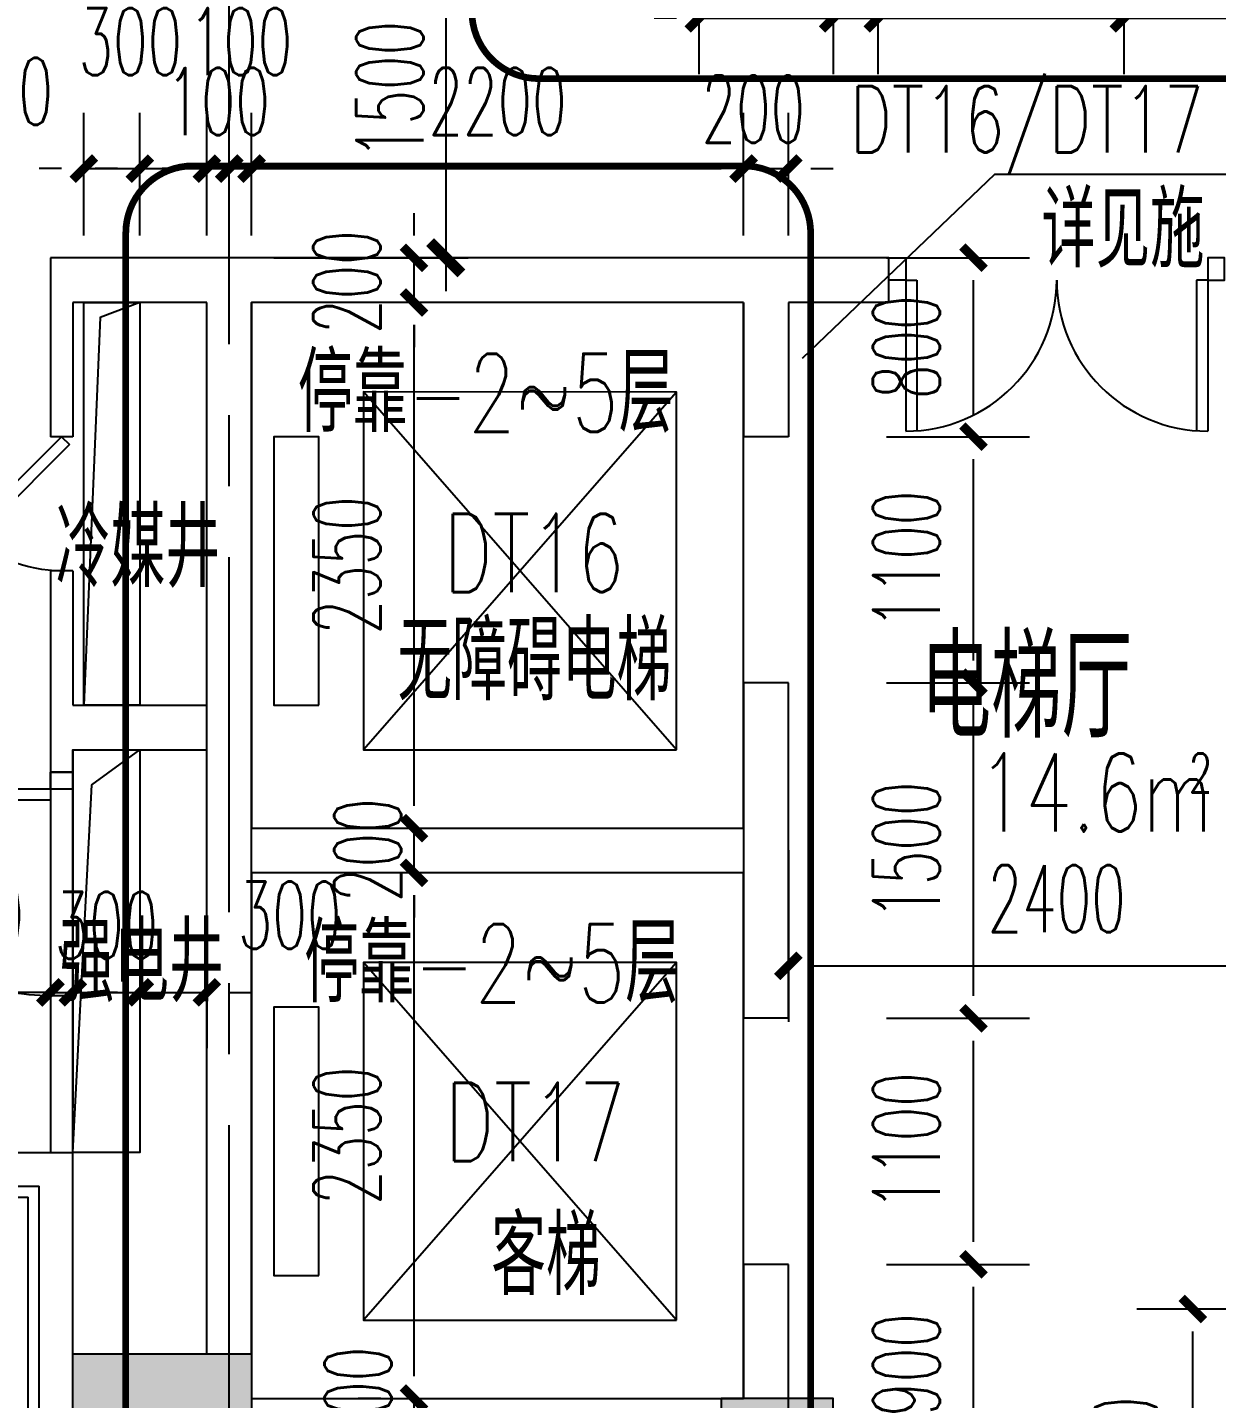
# Model space of a CAD drawing. Extents: x 824790 to 973415, y 4290613 to 4374713.
# Drawn here: x 884607 to 889925, y 4322195 to 4328325 of the extents above; entities that cross this region are included whole.
import ezdxf

# ---------------------------------------------------------------- set-up
doc = ezdxf.new("R2010")
doc.units = 0
doc.header["$LTSCALE"] = 1000
doc.header["$MEASUREMENT"] = 0
for name, pattern in [('ACAD_ISO08W100', [36, 24, -3, 6, -3]), ('CENTER', [50.8, 31.75, -6.35, 6.35, -6.35]), ('DOTE', [2.42, 2, -0.2, 0.02, -0.2]), ('HIDDEN', [0.375, 0.25, -0.125])]:
    doc.linetypes.add(name, pattern=pattern)
doc.layers.get('0').update_dxf_attribs({"color": 255, "linetype": 'CONTINUOUS'})
for name, color, linetype in [('A-AREA-TEXT', 6, 'CONTINUOUS'), ('A-COLUMN', 1, 'CONTINUOUS'), ('A-COLUMN-hatch', 252, 'CONTINUOUS'), ('A-DIM', 201, 'CONTINUOUS'), ('A-DOTE', 8, 'ACAD_ISO08W100'), ('A-LINE', 254, 'CONTINUOUS'), ('A-NOTE', 150, 'CONTINUOUS'), ('A-TEXT-CN', 31, 'CONTINUOUS'), ('A-WALL', 2, 'CONTINUOUS'), ('A-WINDOW', 4, 'CONTINUOUS'), ('A_LIFT_STAIR', 30, 'CONTINUOUS'), ('DOTE', 17, 'DOTE'), ('HATCH-F252', 252, 'CONTINUOUS'), ('S-COLUMN', 1, 'CONTINUOUS'), ('WINDOW', 4, 'CONTINUOUS'), ('柱子', 9, 'CONTINUOUS'), ('管井', 6, 'CONTINUOUS')]:
    doc.layers.add(name, color=color, linetype=linetype)
doc.styles.add('_HZTXT', font='tjromans.shx', dxfattribs={"width": 0.7, "bigfont": 'tjhztxt.shx'})
doc.styles.add('_TCH_DIM', font='SIMPLEX', dxfattribs={"bigfont": 'GBCBIG'})
doc.styles.add('DIM_FONT', font='SIMPLEX.shx', dxfattribs={"width": 0.6, "bigfont": 'GBCBIG.shx'})
doc.styles.add('PRC-S', font='TJROMANS.shx', dxfattribs={"width": 0.7, "bigfont": 'hztxt.shx'})
doc.dimstyles.new('DIM100', dxfattribs={"dimscale": 100, "dimtxt": 3, "dimasz": 0.01, "dimexe": 1, "dimexo": 1, "dimgap": 1, "dimtad": 1, "dimdec": 0, "dimzin": 0, "dimdsep": 46, "dimtxsty": 'DIM_FONT', "dimblk1": 'h-_DIMX', "dimblk2": 'h-_DIMX', "dimsah": 1, "dimcen": 0.01, "dimclrd": 256, "dimclre": 256, "dimclrt": 7, "dimadec": 3, "dimazin": 0, "dimtfac": 1, "dimtdec": 0, "dimtix": 1, "dimtmove": 2, "dimatfit": 3, "dimldrblk": 'h-_DIMX', "dimfxl": 0, "dimtolj": 1, "dimtzin": 5, "dimarcsym": 0})
doc.dimstyles.new('DIMN', dxfattribs={"dimtxt": 300, "dimasz": 100, "dimexe": 250, "dimexo": 300, "dimgap": 150, "dimtad": 1, "dimdec": 0, "dimzin": 0, "dimdsep": 46, "dimtxsty": 'DIM_FONT', "dimblk": 'h-_ArchTick', "dimcen": 0.09, "dimclrt": 7, "dimazin": 2, "dimtfac": 1, "dimtdec": 0, "dimtix": 1, "dimtmove": 2, "dimatfit": 3, "dimfxl": 0, "dimtolj": 1, "dimtzin": 0, "dimarcsym": 0})

# ---------------------------------------------------------------- blocks, each defined once
blk = doc.blocks.new('h-wrt')
at = {"layer": 'A-DOTE', "linetype": 'CENTER', "ltscale": 0.05}
blk.add_line((-2555128.9, -1784214.6), (-2555128.9, -1744636.2), dxfattribs=at)
blk = doc.blocks.new('h-2层裙房幕墙')
at = {"layer": 'WINDOW'}
for p, q in [((782135.9, 4011034.9), (783410.9, 4011034.9)), ((783410.9, 4008734.9), (783410.9, 4011034.9)), ((782135.9, 4010884.9), (783260.9, 4010884.9)), ((783260.9, 4008584.9), (783260.9, 4010884.9)), ((782135.9, 4010834.9), (783210.9, 4010834.9)), ((783210.9, 4008534.9), (783210.9, 4010834.9))]:
    blk.add_line(p, q, dxfattribs=at)
blk = doc.blocks.new('h-ELEVATOR 1')
for p, q in [((1970.2, -786.8), (569.5, 812.5)), ((1969.5, 813.2), (570.2, -787.5))]:
    blk.add_line(p, q)
for points in [[(1969.5, 813.2), (1970.2, -786.8), (570.2, -787.5), (569.5, 812.5)], [(369.6, 612.5), (370.1, -587.5), (170.1, -587.6), (169.6, 612.4)]]:
    blk.add_lwpolyline(points, close=True)
blk = doc.blocks.new('h-D06')
at = {"linetype": 'ByBlock'}
for p, q in [((0, 0), (424.3, 424.3)), ((35.4, -35.4), (458.1, 387.4)), ((0, 0), (35.4, -35.4))]:
    blk.add_line(p, q, dxfattribs=at)
blk.add_arc((0, 0), 600, 0, 45, dxfattribs=at)
blk = doc.blocks.new('h-D15')
for p, q in [((75, 0), (75, 675)), ((1425, 0), (1425, 675)), ((125, 0), (125, 673.145601)), ((1375, 0), (1375, 673.145601)), ((75, 0), (125, 0)), ((1425, 0), (1375, 0))]:
    blk.add_line(p, q)
for points in [[(75, 0), (0, 0), (0, -100), (75, -100)], [(1425, 0), (1500, 0), (1500, -100), (1425, -100)]]:
    blk.add_lwpolyline(points, close=True)
for centre, start, end in [((75, 0), 0, 90), ((1425, 0), 90, 180)]:
    blk.add_arc(centre, 675, start, end)
blk = doc.blocks.new('h-D10')
for p, q in [((75, 0), (75, 925)), ((125, 0), (125, 923.64766)), ((75, 0), (125, 0))]:
    blk.add_line(p, q)
blk.add_lwpolyline([(75, 0), (0, 0), (0, -100), (75, -100)], close=True)
blk.add_arc((75, 0), 925, 0, 90)
blk = doc.blocks.new('h-qwwe')
at = {"layer": 'HATCH-F252'}
blk.add_hatch(color=256, dxfattribs=at).paths.add_polyline_path([(-400, 400), (400, 400), (400, -400), (-400, -400)])
at = {"layer": 'S-COLUMN', "color": 1}
blk.add_lwpolyline([(-400, 400), (400, 400), (400, -400), (-400, -400)], close=True, dxfattribs=at)
blk = doc.blocks.new('h-800zhu')
at = {"layer": '柱子'}
blk.add_blockref('h-qwwe', (-2555428.9, -1412331.5), dxfattribs=at)
blk = doc.blocks.new('h-_DIMX')
blk.add_line((-150, 0), (150, 0))
at = {"const_width": 50}
blk.add_lwpolyline([(-70, -70), (70, 70)], dxfattribs=at)
blk = doc.blocks.new('*D43')
at = {"layer": 'A-DIM', "lineweight": -2, "transparency": 16777216}
for p, q in [((885709.9, 4328795.4), (886577.9, 4328795.4)), ((886477.9, 4328794.4), (886477.9, 4327296.4)), ((885709.9, 4327295.4), (886577.9, 4327295.4))]:
    blk.add_line(p, q, dxfattribs=at)
for p, rotation in [((886477.9, 4328795.4), 90), ((886477.9, 4327295.4), 270)]:
    blk.add_blockref('h-_DIMX', p, dxfattribs=dict(at, rotation=rotation))
at = {"layer": 'A-DIM', "color": 7, "transparency": 16777216, "insert": (886227.9, 4328045.4), "char_height": 300, "attachment_point": 5, "rotation": 90, "style": 'DIM_FONT'}
blk.add_mtext('\\A1;1500', dxfattribs=at)
blk = doc.blocks.new('h-_ArchTick')
at = {"color": 0, "linetype": 'ByBlock', "const_width": 0.4}
blk.add_lwpolyline([(-0.5, -0.5), (0.5, 0.5)], dxfattribs=at)
blk = doc.blocks.new('*D98')
at = {"layer": 'A-DIM', "color": 0, "lineweight": -2, "transparency": 16777216}
for p, q in [((890109.9, 4322595.4), (889568.4, 4322595.4)), ((889818.4, 4321295.4), (889818.4, 4322495.4)), ((890109.9, 4321195.4), (889568.4, 4321195.4))]:
    blk.add_line(p, q, dxfattribs=at)
at = {"layer": 'A-DIM', "color": 0, "lineweight": -2, "transparency": 16777216, "xscale": 100, "yscale": 100, "zscale": 100}
for p, rotation in [((889818.4, 4322595.4), 90), ((889818.4, 4321195.4), 270)]:
    blk.add_blockref('h-_ArchTick', p, dxfattribs=dict(at, rotation=rotation))
at = {"layer": 'A-DIM', "color": 7, "transparency": 16777216, "insert": (889518.4, 4321895.4), "char_height": 300, "attachment_point": 5, "rotation": 90, "style": 'DIM_FONT'}
blk.add_mtext('\\A1;1400', dxfattribs=at)
blk = doc.blocks.new('*D161')
at = {"layer": 'A-DIM', "color": 0, "lineweight": -2, "transparency": 16777216}
for p, q in [((888009.9, 4324646.8), (888009.9, 4323879.9)), ((890409.9, 4324646.8), (890409.9, 4323879.9)), ((888109.9, 4324129.9), (890309.9, 4324129.9))]:
    blk.add_line(p, q, dxfattribs=at)
at = {"layer": 'A-DIM', "color": 0, "lineweight": -2, "transparency": 16777216, "xscale": 100, "yscale": 100, "zscale": 100, "rotation": 180}
blk.add_blockref('h-_ArchTick', (888009.9, 4324129.9), dxfattribs=at)
at = {"layer": 'A-DIM', "color": 0, "lineweight": -2, "transparency": 16777216, "xscale": 100, "yscale": 100, "zscale": 100}
blk.add_blockref('h-_ArchTick', (890409.9, 4324129.9), dxfattribs=at)
at = {"layer": 'A-DIM', "color": 7, "transparency": 16777216, "insert": (889209.9, 4324429.9), "char_height": 300, "attachment_point": 5, "style": 'DIM_FONT'}
blk.add_mtext('\\A1;2400', dxfattribs=at)
blk = doc.blocks.new('*D671')
at = {"layer": 'A-DIM', "color": 0, "lineweight": -2, "transparency": 16777216}
for p, q in [((885109.9, 4324075.9), (885109.9, 4323761.4)), ((885409.9, 4324075.9), (885409.9, 4323761.4)), ((885009.9, 4324011.4), (884909.9, 4324011.4)), ((885109.9, 4324011.4), (885409.9, 4324011.4)), ((885509.9, 4324011.4), (885609.9, 4324011.4))]:
    blk.add_line(p, q, dxfattribs=at)
at = {"layer": 'A-DIM', "color": 0, "lineweight": -2, "transparency": 16777216, "xscale": 100, "yscale": 100, "zscale": 100}
blk.add_blockref('h-_ArchTick', (885109.9, 4324011.4), dxfattribs=at)
at = {"layer": 'A-DIM', "color": 0, "lineweight": -2, "transparency": 16777216, "xscale": 100, "yscale": 100, "zscale": 100, "rotation": 180}
blk.add_blockref('h-_ArchTick', (885409.9, 4324011.4), dxfattribs=at)
at = {"layer": 'A-DIM', "color": 7, "transparency": 16777216, "insert": (885779.9, 4324356.4), "char_height": 300, "attachment_point": 5, "style": 'DIM_FONT'}
blk.add_mtext('\\A1;300', dxfattribs=at)
blk = doc.blocks.new('*D672')
at = {"layer": 'A-DIM', "color": 0, "lineweight": -2, "transparency": 16777216}
for p, q in [((884809.9, 4324075.9), (884809.9, 4323761.4)), ((885109.9, 4324075.9), (885109.9, 4323761.4)), ((884709.9, 4324011.4), (884609.9, 4324011.4)), ((884809.9, 4324011.4), (885109.9, 4324011.4)), ((885209.9, 4324011.4), (885309.9, 4324011.4))]:
    blk.add_line(p, q, dxfattribs=at)
at = {"layer": 'A-DIM', "color": 0, "lineweight": -2, "transparency": 16777216, "xscale": 100, "yscale": 100, "zscale": 100}
blk.add_blockref('h-_ArchTick', (884809.9, 4324011.4), dxfattribs=at)
at = {"layer": 'A-DIM', "color": 0, "lineweight": -2, "transparency": 16777216, "xscale": 100, "yscale": 100, "zscale": 100, "rotation": 180}
blk.add_blockref('h-_ArchTick', (885109.9, 4324011.4), dxfattribs=at)
at = {"layer": 'A-DIM', "color": 7, "transparency": 16777216, "insert": (884959.9, 4324311.4), "char_height": 300, "attachment_point": 5, "style": 'DIM_FONT'}
blk.add_mtext('\\A1;300', dxfattribs=at)
blk = doc.blocks.new('*D673')
at = {"layer": 'A-DIM', "color": 0, "lineweight": -2, "transparency": 16777216}
for p, q in [((884709.9, 4324075.9), (884709.9, 4323761.4)), ((884809.9, 4324075.9), (884809.9, 4323761.4)), ((884609.9, 4324011.4), (884509.9, 4324011.4)), ((884709.9, 4324011.4), (884809.9, 4324011.4)), ((884909.9, 4324011.4), (885009.9, 4324011.4))]:
    blk.add_line(p, q, dxfattribs=at)
at = {"layer": 'A-DIM', "color": 0, "lineweight": -2, "transparency": 16777216, "xscale": 100, "yscale": 100, "zscale": 100}
blk.add_blockref('h-_ArchTick', (884709.9, 4324011.4), dxfattribs=at)
at = {"layer": 'A-DIM', "color": 0, "lineweight": -2, "transparency": 16777216, "xscale": 100, "yscale": 100, "zscale": 100, "rotation": 180}
blk.add_blockref('h-_ArchTick', (884809.9, 4324011.4), dxfattribs=at)
at = {"layer": 'A-DIM', "color": 7, "transparency": 16777216, "insert": (884359.9, 4324356.4), "char_height": 300, "attachment_point": 5, "style": 'DIM_FONT'}
blk.add_mtext('\\A1;100', dxfattribs=at)
blk = doc.blocks.new('*D674')
at = {"layer": 'A-DIM', "color": 0, "lineweight": -2, "transparency": 16777216}
for p, q in [((887809.9, 4327395.4), (887809.9, 4327944)), ((888009.9, 4327395.4), (888009.9, 4327944)), ((887709.9, 4327694), (887609.9, 4327694)), ((887809.9, 4327694), (888009.9, 4327694)), ((888109.9, 4327694), (888209.9, 4327694))]:
    blk.add_line(p, q, dxfattribs=at)
at = {"layer": 'A-DIM', "color": 0, "lineweight": -2, "transparency": 16777216, "xscale": 100, "yscale": 100, "zscale": 100}
blk.add_blockref('h-_ArchTick', (887809.9, 4327694), dxfattribs=at)
at = {"layer": 'A-DIM', "color": 0, "lineweight": -2, "transparency": 16777216, "xscale": 100, "yscale": 100, "zscale": 100, "rotation": 180}
blk.add_blockref('h-_ArchTick', (888009.9, 4327694), dxfattribs=at)
at = {"layer": 'A-DIM', "color": 7, "transparency": 16777216, "insert": (887853.4, 4327959.8), "char_height": 300, "attachment_point": 5, "style": 'DIM_FONT'}
blk.add_mtext('\\A1;200', dxfattribs=at)
blk = doc.blocks.new('*D675')
at = {"layer": 'A-DIM', "color": 0, "lineweight": -2, "transparency": 16777216}
for p, q in [((885609.9, 4327395.4), (885609.9, 4327944)), ((887809.9, 4327395.4), (887809.9, 4327944)), ((885709.9, 4327694), (887709.9, 4327694))]:
    blk.add_line(p, q, dxfattribs=at)
at = {"layer": 'A-DIM', "color": 0, "lineweight": -2, "transparency": 16777216, "xscale": 100, "yscale": 100, "zscale": 100, "rotation": 180}
blk.add_blockref('h-_ArchTick', (885609.9, 4327694), dxfattribs=at)
at = {"layer": 'A-DIM', "color": 0, "lineweight": -2, "transparency": 16777216, "xscale": 100, "yscale": 100, "zscale": 100}
blk.add_blockref('h-_ArchTick', (887809.9, 4327694), dxfattribs=at)
at = {"layer": 'A-DIM', "color": 7, "transparency": 16777216, "insert": (886709.9, 4327994), "char_height": 300, "attachment_point": 5, "style": 'DIM_FONT'}
blk.add_mtext('\\A1;2200', dxfattribs=at)
blk = doc.blocks.new('*D676')
at = {"layer": 'A-DIM', "color": 0, "lineweight": -2, "transparency": 16777216}
for p, q in [((885509.9, 4327395.4), (885509.9, 4327944)), ((885609.9, 4327395.4), (885609.9, 4327944)), ((885409.9, 4327694), (885309.9, 4327694)), ((885509.9, 4327694), (885609.9, 4327694)), ((885709.9, 4327694), (885809.9, 4327694))]:
    blk.add_line(p, q, dxfattribs=at)
at = {"layer": 'A-DIM', "color": 0, "lineweight": -2, "transparency": 16777216, "xscale": 100, "yscale": 100, "zscale": 100}
blk.add_blockref('h-_ArchTick', (885509.9, 4327694), dxfattribs=at)
at = {"layer": 'A-DIM', "color": 0, "lineweight": -2, "transparency": 16777216, "xscale": 100, "yscale": 100, "zscale": 100, "rotation": 180}
blk.add_blockref('h-_ArchTick', (885609.9, 4327694), dxfattribs=at)
at = {"layer": 'A-DIM', "color": 7, "transparency": 16777216, "insert": (885559.9, 4328261.5), "char_height": 300, "attachment_point": 5, "style": 'DIM_FONT'}
blk.add_mtext('\\A1;100', dxfattribs=at)
blk = doc.blocks.new('*D677')
at = {"layer": 'A-DIM', "color": 0, "lineweight": -2, "transparency": 16777216}
for p, q in [((885409.9, 4327395.4), (885409.9, 4327944)), ((885509.9, 4327395.4), (885509.9, 4327944)), ((885309.9, 4327694), (885209.9, 4327694)), ((885409.9, 4327694), (885509.9, 4327694)), ((885609.9, 4327694), (885709.9, 4327694))]:
    blk.add_line(p, q, dxfattribs=at)
at = {"layer": 'A-DIM', "color": 0, "lineweight": -2, "transparency": 16777216, "xscale": 100, "yscale": 100, "zscale": 100}
blk.add_blockref('h-_ArchTick', (885409.9, 4327694), dxfattribs=at)
at = {"layer": 'A-DIM', "color": 0, "lineweight": -2, "transparency": 16777216, "xscale": 100, "yscale": 100, "zscale": 100, "rotation": 180}
blk.add_blockref('h-_ArchTick', (885509.9, 4327694), dxfattribs=at)
at = {"layer": 'A-DIM', "color": 7, "transparency": 16777216, "insert": (885459.9, 4327994), "char_height": 300, "attachment_point": 5, "style": 'DIM_FONT'}
blk.add_mtext('\\A1;100', dxfattribs=at)
blk = doc.blocks.new('*D678')
at = {"layer": 'A-DIM', "color": 0, "lineweight": -2, "transparency": 16777216}
for p, q in [((885109.9, 4327395.4), (885109.9, 4327944)), ((885409.9, 4327395.4), (885409.9, 4327944)), ((885009.9, 4327694), (884909.9, 4327694)), ((885109.9, 4327694), (885409.9, 4327694)), ((885509.9, 4327694), (885609.9, 4327694))]:
    blk.add_line(p, q, dxfattribs=at)
at = {"layer": 'A-DIM', "color": 0, "lineweight": -2, "transparency": 16777216, "xscale": 100, "yscale": 100, "zscale": 100}
blk.add_blockref('h-_ArchTick', (885109.9, 4327694), dxfattribs=at)
at = {"layer": 'A-DIM', "color": 0, "lineweight": -2, "transparency": 16777216, "xscale": 100, "yscale": 100, "zscale": 100, "rotation": 180}
blk.add_blockref('h-_ArchTick', (885409.9, 4327694), dxfattribs=at)
at = {"layer": 'A-DIM', "color": 7, "transparency": 16777216, "insert": (885067.7, 4328261.5), "char_height": 300, "attachment_point": 5, "style": 'DIM_FONT'}
blk.add_mtext('\\A1;300', dxfattribs=at)
blk = doc.blocks.new('*D679')
at = {"layer": 'A-DIM', "color": 0, "lineweight": -2, "transparency": 16777216}
for p, q in [((884859.9, 4327395.4), (884859.9, 4327944)), ((885109.9, 4327395.4), (885109.9, 4327944)), ((884759.9, 4327694), (884659.9, 4327694)), ((884859.9, 4327694), (885109.9, 4327694)), ((885209.9, 4327694), (885309.9, 4327694))]:
    blk.add_line(p, q, dxfattribs=at)
at = {"layer": 'A-DIM', "color": 0, "lineweight": -2, "transparency": 16777216, "xscale": 100, "yscale": 100, "zscale": 100}
blk.add_blockref('h-_ArchTick', (884859.9, 4327694), dxfattribs=at)
at = {"layer": 'A-DIM', "color": 0, "lineweight": -2, "transparency": 16777216, "xscale": 100, "yscale": 100, "zscale": 100, "rotation": 180}
blk.add_blockref('h-_ArchTick', (885109.9, 4327694), dxfattribs=at)
at = {"layer": 'A-DIM', "color": 7, "transparency": 16777216, "insert": (884489.9, 4328039), "char_height": 300, "attachment_point": 5, "style": 'DIM_FONT'}
blk.add_mtext('\\A1;250', dxfattribs=at)
blk = doc.blocks.new('*D680')
at = {"layer": 'A-DIM', "color": 0, "lineweight": -2, "transparency": 16777216}
for p, q in [((886336, 4327395.4), (886336, 4327495.4)), ((886188.3, 4327295.4), (886086, 4327295.4)), ((886336, 4327095.4), (886336, 4327295.4)), ((886188.3, 4327095.4), (886086, 4327095.4)), ((886336, 4326995.4), (886336, 4326895.4))]:
    blk.add_line(p, q, dxfattribs=at)
at = {"layer": 'A-DIM', "color": 0, "lineweight": -2, "transparency": 16777216, "xscale": 100, "yscale": 100, "zscale": 100}
for p, rotation in [((886336, 4327295.4), 270), ((886336, 4327095.4), 90)]:
    blk.add_blockref('h-_ArchTick', p, dxfattribs=dict(at, rotation=rotation))
at = {"layer": 'A-DIM', "color": 7, "transparency": 16777216, "insert": (886035.7, 4327186.5), "char_height": 300, "attachment_point": 5, "rotation": 90, "style": 'DIM_FONT'}
blk.add_mtext('\\A1;200', dxfattribs=at)
blk = doc.blocks.new('*D681')
at = {"layer": 'A-DIM', "color": 0, "lineweight": -2, "transparency": 16777216}
for p, q in [((886188.3, 4327095.4), (886086, 4327095.4)), ((886336, 4324845.4), (886336, 4326995.4)), ((886188.3, 4324745.4), (886086, 4324745.4))]:
    blk.add_line(p, q, dxfattribs=at)
at = {"layer": 'A-DIM', "color": 0, "lineweight": -2, "transparency": 16777216, "xscale": 100, "yscale": 100, "zscale": 100}
for p, rotation in [((886336, 4327095.4), 90), ((886336, 4324745.4), 270)]:
    blk.add_blockref('h-_ArchTick', p, dxfattribs=dict(at, rotation=rotation))
at = {"layer": 'A-DIM', "color": 7, "transparency": 16777216, "insert": (886036, 4325920.4), "char_height": 300, "attachment_point": 5, "rotation": 90, "style": 'DIM_FONT'}
blk.add_mtext('\\A1;2350', dxfattribs=at)
blk = doc.blocks.new('*D682')
at = {"layer": 'A-DIM', "color": 0, "lineweight": -2, "transparency": 16777216}
for p, q in [((886336, 4324845.4), (886336, 4324945.4)), ((886188.3, 4324745.4), (886086, 4324745.4)), ((886336, 4324545.4), (886336, 4324745.4)), ((886188.3, 4324545.4), (886086, 4324545.4)), ((886336, 4324445.4), (886336, 4324345.4))]:
    blk.add_line(p, q, dxfattribs=at)
at = {"layer": 'A-DIM', "color": 0, "lineweight": -2, "transparency": 16777216, "xscale": 100, "yscale": 100, "zscale": 100}
for p, rotation in [((886336, 4324745.4), 270), ((886336, 4324545.4), 90)]:
    blk.add_blockref('h-_ArchTick', p, dxfattribs=dict(at, rotation=rotation))
at = {"layer": 'A-DIM', "color": 7, "transparency": 16777216, "insert": (886129.2, 4324646.7), "char_height": 300, "attachment_point": 5, "rotation": 90, "style": 'DIM_FONT'}
blk.add_mtext('\\A1;200', dxfattribs=at)
blk = doc.blocks.new('*D683')
at = {"layer": 'A-DIM', "color": 0, "lineweight": -2, "transparency": 16777216}
for p, q in [((886188.3, 4324545.4), (886086, 4324545.4)), ((886336, 4322295.4), (886336, 4324445.4)), ((886188.3, 4322195.4), (886086, 4322195.4))]:
    blk.add_line(p, q, dxfattribs=at)
at = {"layer": 'A-DIM', "color": 0, "lineweight": -2, "transparency": 16777216, "xscale": 100, "yscale": 100, "zscale": 100}
for p, rotation in [((886336, 4324545.4), 90), ((886336, 4322195.4), 270)]:
    blk.add_blockref('h-_ArchTick', p, dxfattribs=dict(at, rotation=rotation))
at = {"layer": 'A-DIM', "color": 7, "transparency": 16777216, "insert": (886036, 4323370.4), "char_height": 300, "attachment_point": 5, "rotation": 90, "style": 'DIM_FONT'}
blk.add_mtext('\\A1;2350', dxfattribs=at)
blk = doc.blocks.new('*D684')
at = {"layer": 'A-DIM', "color": 0, "lineweight": -2, "transparency": 16777216}
for p, q in [((886336, 4322295.4), (886336, 4322395.4)), ((886188.3, 4322195.4), (886086, 4322195.4)), ((886336, 4321995.4), (886336, 4322195.4)), ((886188.3, 4321995.4), (886086, 4321995.4)), ((886336, 4321895.4), (886336, 4321795.4))]:
    blk.add_line(p, q, dxfattribs=at)
at = {"layer": 'A-DIM', "color": 0, "lineweight": -2, "transparency": 16777216, "xscale": 100, "yscale": 100, "zscale": 100}
for p, rotation in [((886336, 4322195.4), 270), ((886336, 4321995.4), 90)]:
    blk.add_blockref('h-_ArchTick', p, dxfattribs=dict(at, rotation=rotation))
at = {"layer": 'A-DIM', "color": 7, "transparency": 16777216, "insert": (886086, 4322195.4), "char_height": 300, "attachment_point": 5, "rotation": 90, "style": 'DIM_FONT'}
blk.add_mtext('\\A1;200', dxfattribs=at)
blk = doc.blocks.new('*D688')
at = {"layer": 'A-DIM', "color": 0, "lineweight": -2, "transparency": 16777216}
for p, q in [((888448.2, 4327295.4), (889087.8, 4327295.4)), ((888837.8, 4326595.4), (888837.8, 4327195.4)), ((888448.2, 4326495.4), (889087.8, 4326495.4))]:
    blk.add_line(p, q, dxfattribs=at)
at = {"layer": 'A-DIM', "color": 0, "lineweight": -2, "transparency": 16777216, "xscale": 100, "yscale": 100, "zscale": 100}
for p, rotation in [((888837.8, 4327295.4), 90), ((888837.8, 4326495.4), 270)]:
    blk.add_blockref('h-_ArchTick', p, dxfattribs=dict(at, rotation=rotation))
at = {"layer": 'A-DIM', "color": 7, "transparency": 16777216, "insert": (888537.8, 4326895.4), "char_height": 300, "attachment_point": 5, "rotation": 90, "style": 'DIM_FONT'}
blk.add_mtext('\\A1;800', dxfattribs=at)
blk = doc.blocks.new('*D689')
at = {"layer": 'A-DIM', "color": 0, "lineweight": -2, "transparency": 16777216}
for p, q in [((888448.2, 4326495.4), (889087.8, 4326495.4)), ((888837.8, 4325495.4), (888837.8, 4326395.4)), ((888448.2, 4325395.4), (889087.8, 4325395.4))]:
    blk.add_line(p, q, dxfattribs=at)
at = {"layer": 'A-DIM', "color": 0, "lineweight": -2, "transparency": 16777216, "xscale": 100, "yscale": 100, "zscale": 100}
for p, rotation in [((888837.8, 4326495.4), 90), ((888837.8, 4325395.4), 270)]:
    blk.add_blockref('h-_ArchTick', p, dxfattribs=dict(at, rotation=rotation))
at = {"layer": 'A-DIM', "color": 7, "transparency": 16777216, "insert": (888537.8, 4325945.4), "char_height": 300, "attachment_point": 5, "rotation": 90, "style": 'DIM_FONT'}
blk.add_mtext('\\A1;1100', dxfattribs=at)
blk = doc.blocks.new('*D690')
at = {"layer": 'A-DIM', "color": 0, "lineweight": -2, "transparency": 16777216}
for p, q in [((888448.2, 4325395.4), (889087.8, 4325395.4)), ((888837.8, 4323995.4), (888837.8, 4325295.4)), ((888448.2, 4323895.4), (889087.8, 4323895.4))]:
    blk.add_line(p, q, dxfattribs=at)
at = {"layer": 'A-DIM', "color": 0, "lineweight": -2, "transparency": 16777216, "xscale": 100, "yscale": 100, "zscale": 100}
for p, rotation in [((888837.8, 4325395.4), 90), ((888837.8, 4323895.4), 270)]:
    blk.add_blockref('h-_ArchTick', p, dxfattribs=dict(at, rotation=rotation))
at = {"layer": 'A-DIM', "color": 7, "transparency": 16777216, "insert": (888537.8, 4324645.4), "char_height": 300, "attachment_point": 5, "rotation": 90, "style": 'DIM_FONT'}
blk.add_mtext('\\A1;1500', dxfattribs=at)
blk = doc.blocks.new('*D691')
at = {"layer": 'A-DIM', "color": 0, "lineweight": -2, "transparency": 16777216}
for p, q in [((888448.2, 4323895.4), (889087.8, 4323895.4)), ((888837.8, 4322895.4), (888837.8, 4323795.4)), ((888448.2, 4322795.4), (889087.8, 4322795.4))]:
    blk.add_line(p, q, dxfattribs=at)
at = {"layer": 'A-DIM', "color": 0, "lineweight": -2, "transparency": 16777216, "xscale": 100, "yscale": 100, "zscale": 100}
for p, rotation in [((888837.8, 4323895.4), 90), ((888837.8, 4322795.4), 270)]:
    blk.add_blockref('h-_ArchTick', p, dxfattribs=dict(at, rotation=rotation))
at = {"layer": 'A-DIM', "color": 7, "transparency": 16777216, "insert": (888537.8, 4323345.4), "char_height": 300, "attachment_point": 5, "rotation": 90, "style": 'DIM_FONT'}
blk.add_mtext('\\A1;1100', dxfattribs=at)
blk = doc.blocks.new('*D692')
at = {"layer": 'A-DIM', "color": 0, "lineweight": -2, "transparency": 16777216}
for p, q in [((888448.2, 4322795.4), (889087.8, 4322795.4)), ((888837.8, 4321995.4), (888837.8, 4322695.4)), ((888448.2, 4321895.4), (889087.8, 4321895.4))]:
    blk.add_line(p, q, dxfattribs=at)
at = {"layer": 'A-DIM', "color": 0, "lineweight": -2, "transparency": 16777216, "xscale": 100, "yscale": 100, "zscale": 100}
for p, rotation in [((888837.8, 4322795.4), 90), ((888837.8, 4321895.4), 270)]:
    blk.add_blockref('h-_ArchTick', p, dxfattribs=dict(at, rotation=rotation))
at = {"layer": 'A-DIM', "color": 7, "transparency": 16777216, "insert": (888537.8, 4322345.4), "char_height": 300, "attachment_point": 5, "rotation": 90, "style": 'DIM_FONT'}
blk.add_mtext('\\A1;900', dxfattribs=at)
blk = doc.blocks.new('*D786')
at = {"layer": 'A-DIM', "color": 0, "lineweight": -2, "transparency": 16777216}
for p, q in [((887609.9, 4328604.6), (887609.9, 4328115.9)), ((888209.9, 4328604.6), (888209.9, 4328115.9)), ((887509.9, 4328365.9), (887409.9, 4328365.9)), ((887609.9, 4328365.9), (888209.9, 4328365.9)), ((888309.9, 4328365.9), (888409.9, 4328365.9))]:
    blk.add_line(p, q, dxfattribs=at)
at = {"layer": 'A-DIM', "color": 0, "lineweight": -2, "transparency": 16777216, "xscale": 100, "yscale": 100, "zscale": 100}
blk.add_blockref('h-_ArchTick', (887609.9, 4328365.9), dxfattribs=at)
at = {"layer": 'A-DIM', "color": 0, "lineweight": -2, "transparency": 16777216, "xscale": 100, "yscale": 100, "zscale": 100, "rotation": 180}
blk.add_blockref('h-_ArchTick', (888209.9, 4328365.9), dxfattribs=at)
at = {"layer": 'A-DIM', "color": 7, "transparency": 16777216, "insert": (887909.9, 4328665.9), "char_height": 300, "attachment_point": 5, "style": 'DIM_FONT'}
blk.add_mtext('\\A1;600', dxfattribs=at)
blk = doc.blocks.new('*D787')
at = {"layer": 'A-DIM', "color": 0, "lineweight": -2, "transparency": 16777216}
for p, q in [((888209.9, 4328604.6), (888209.9, 4328115.9)), ((888409.9, 4328604.6), (888409.9, 4328115.9)), ((888109.9, 4328365.9), (888009.9, 4328365.9)), ((888209.9, 4328365.9), (888409.9, 4328365.9)), ((888509.9, 4328365.9), (888609.9, 4328365.9))]:
    blk.add_line(p, q, dxfattribs=at)
at = {"layer": 'A-DIM', "color": 0, "lineweight": -2, "transparency": 16777216, "xscale": 100, "yscale": 100, "zscale": 100}
blk.add_blockref('h-_ArchTick', (888209.9, 4328365.9), dxfattribs=at)
at = {"layer": 'A-DIM', "color": 0, "lineweight": -2, "transparency": 16777216, "xscale": 100, "yscale": 100, "zscale": 100, "rotation": 180}
blk.add_blockref('h-_ArchTick', (888409.9, 4328365.9), dxfattribs=at)
at = {"layer": 'A-DIM', "color": 7, "transparency": 16777216, "insert": (888542.2, 4328639.2), "char_height": 300, "attachment_point": 5, "style": 'DIM_FONT'}
blk.add_mtext('\\A1;200', dxfattribs=at)
blk = doc.blocks.new('*D788')
at = {"layer": 'A-DIM', "color": 0, "lineweight": -2, "transparency": 16777216}
for p, q in [((888409.9, 4328604.6), (888409.9, 4328115.9)), ((889509.9, 4328604.6), (889509.9, 4328115.9)), ((888309.9, 4328365.9), (888209.9, 4328365.9)), ((888409.9, 4328365.9), (889509.9, 4328365.9)), ((889609.9, 4328365.9), (889709.9, 4328365.9))]:
    blk.add_line(p, q, dxfattribs=at)
at = {"layer": 'A-DIM', "color": 0, "lineweight": -2, "transparency": 16777216, "xscale": 100, "yscale": 100, "zscale": 100}
blk.add_blockref('h-_ArchTick', (888409.9, 4328365.9), dxfattribs=at)
at = {"layer": 'A-DIM', "color": 0, "lineweight": -2, "transparency": 16777216, "xscale": 100, "yscale": 100, "zscale": 100, "rotation": 180}
blk.add_blockref('h-_ArchTick', (889509.9, 4328365.9), dxfattribs=at)
at = {"layer": 'A-DIM', "color": 7, "transparency": 16777216, "insert": (889207.6, 4328639), "char_height": 300, "attachment_point": 5, "style": 'DIM_FONT'}
blk.add_mtext('\\A1;1100', dxfattribs=at)
blk = doc.blocks.new('*D789')
at = {"layer": 'A-DIM', "color": 0, "lineweight": -2, "transparency": 16777216}
for p, q in [((889509.9, 4328604.6), (889509.9, 4328115.9)), ((890109.9, 4328604.6), (890109.9, 4328115.9)), ((889409.9, 4328365.9), (889309.9, 4328365.9)), ((889509.9, 4328365.9), (890109.9, 4328365.9)), ((890209.9, 4328365.9), (890309.9, 4328365.9))]:
    blk.add_line(p, q, dxfattribs=at)
at = {"layer": 'A-DIM', "color": 0, "lineweight": -2, "transparency": 16777216, "xscale": 100, "yscale": 100, "zscale": 100}
blk.add_blockref('h-_ArchTick', (889509.9, 4328365.9), dxfattribs=at)
at = {"layer": 'A-DIM', "color": 0, "lineweight": -2, "transparency": 16777216, "xscale": 100, "yscale": 100, "zscale": 100, "rotation": 180}
blk.add_blockref('h-_ArchTick', (890109.9, 4328365.9), dxfattribs=at)
at = {"layer": 'A-DIM', "color": 7, "transparency": 16777216, "insert": (889809.9, 4328665.9), "char_height": 300, "attachment_point": 5, "style": 'DIM_FONT'}
blk.add_mtext('\\A1;600', dxfattribs=at)

msp = doc.modelspace()

# ---------------------------------------------------------------- hatches: boundary and pattern name
at = {"layer": 'A-COLUMN-hatch'}
msp.add_hatch(color=256, dxfattribs=at).paths.add_polyline_path([(887709.9, 4321695.4), (888209.9, 4321695.4), (888209.9, 4322195.4), (887709.9, 4322195.4)])

# ---------------------------------------------------------------- linework, layer by layer
at = {"layer": 'A-COLUMN'}
msp.add_lwpolyline([(887709.9, 4321695.4), (888209.9, 4321695.4), (888209.9, 4322195.4), (887709.9, 4322195.4)], close=True, dxfattribs=at)
at = {"layer": 'A-LINE'}
for p, q in [((884709.9, 4324995.4), (884709.9, 4323995.4)), ((884809.9, 4324995.4), (884809.9, 4323995.4))]:
    msp.add_line(p, q, dxfattribs=at)
at = {"layer": 'A-NOTE'}
for q in [(888071.2, 4326845.5), (889989.3, 4327669.3)]:
    msp.add_line((888932.6, 4327669.3), q, dxfattribs=at)
at = {"layer": 'A-NOTE', "linetype": 'HIDDEN', "const_width": 30}
for points in [[(886894.7, 4339259.4), (894577.9, 4339259.4, -0.414214), (894877.9, 4338959.4), (894852.9, 4328396.2, -0.414214), (894552.9, 4328096.2), (886894.7, 4328096.2, -0.414214), (886594.7, 4328396.2), (886594.7, 4338959.4, -0.414214)], [(885347.2, 4327706.2), (887809.7, 4327706.2, -0.414214), (888109.7, 4327406.2), (888109.7, 4322107.3, -0.414214), (887809.7, 4321807.3), (885347.2, 4321807.3, -0.414214), (885047.2, 4322107.3), (885047.2, 4327406.2, -0.414214)]]:
    msp.add_lwpolyline(points, format="xyb", close=True, dxfattribs=at)
at = {"layer": 'A-WALL'}
for p, q in [((888459.9, 4327295.4), (884709.9, 4327295.4)), ((884709.9, 4327295.4), (884709.9, 4326495.4)), ((888459.9, 4327095.4), (888459.9, 4327295.4)), ((885409.9, 4327095.4), (884809.9, 4327095.4)), ((884809.9, 4327095.4), (884809.9, 4326495.4)), ((885409.9, 4322395.4), (885409.9, 4327095.4)), ((885609.9, 4322395.4), (885609.9, 4327095.4)), ((887809.9, 4327095.4), (885609.9, 4327095.4)), ((887809.9, 4327095.4), (887809.9, 4326495.4)), ((888009.9, 4327095.4), (888009.9, 4326495.4)), ((888459.9, 4327095.4), (888009.9, 4327095.4)), ((884809.9, 4326495.4), (884709.9, 4326495.4)), ((888009.9, 4326495.4), (887809.9, 4326495.4)), ((884809.9, 4325895.4), (884709.9, 4325895.4)), ((884709.9, 4325895.4), (884709.9, 4323295.4)), ((884809.9, 4325895.4), (884809.9, 4325295.4)), ((887809.9, 4325395.4), (887809.9, 4323895.4)), ((888009.9, 4325395.4), (887809.9, 4325395.4)), ((888009.9, 4323895.4), (888009.9, 4325395.4)), ((884809.9, 4325295.4), (885409.9, 4325295.4)), ((884809.9, 4325095.4), (885409.9, 4325095.4)), ((884809.9, 4325095.4), (884809.9, 4323495.4)), ((884809.9, 4324995.4), (884709.9, 4324995.4)), ((884809.9, 4323995.4), (884709.9, 4323995.4)), ((888009.9, 4323895.4), (887809.9, 4323895.4)), ((887809.9, 4322795.4), (887809.9, 4322195.4)), ((888009.9, 4322795.4), (887809.9, 4322795.4)), ((888009.9, 4321995.4), (888009.9, 4322795.4)), ((885609.9, 4322195.4), (887809.9, 4322195.4))]:
    msp.add_line(p, q, dxfattribs=at)
at = {"layer": 'A_LIFT_STAIR'}
for points in [[(887809.9, 4327095.4), (885609.9, 4327095.4), (885609.9, 4324745.4), (887809.9, 4324745.4)], [(887809.9, 4324545.4), (885609.9, 4324545.4), (885609.9, 4322195.4), (887809.9, 4322195.4)]]:
    msp.add_lwpolyline(points, close=True, dxfattribs=at)
at = {"layer": '管井'}
for points in [[(884859.9, 4327095.4), (885109.9, 4327095.4), (885109.9, 4325295.4), (884859.9, 4325295.4)], [(885109.9, 4325095.4), (885109.9, 4323295.4), (884809.9, 4323295.4), (884809.9, 4325095.4)]]:
    msp.add_lwpolyline(points, close=True, dxfattribs=at)
for points in [[(885109.9, 4327095.4), (884933.3, 4327029.1), (884859.9, 4325295.4)], [(884809.9, 4323295.4), (884894.9, 4324939.5), (885109.9, 4325095.4)]]:
    msp.add_lwpolyline(points, dxfattribs=at)

# ---------------------------------------------------------------- block references
at = {"layer": 'A-WINDOW'}
msp.add_blockref('h-2层裙房幕墙', (101399, 312260.4), dxfattribs=at)
at = {"layer": 'A-WINDOW', "rotation": 180}
msp.add_blockref('h-D15', (889959.9, 4327195.4), dxfattribs=at)
at = {"layer": 'A-WINDOW', "xscale": -1, "rotation": 90}
for name, p in [('h-D06', (884759.9, 4326495.4)), ('h-D10', (884709.9, 4324995.4))]:
    msp.add_blockref(name, p, dxfattribs=at)
at = {"layer": 'A_LIFT_STAIR', "xscale": -1, "rotation": 180.0262972964449}
for p in [(885540, 4325907.6), (885540, 4323357.6)]:
    msp.add_blockref('h-ELEVATOR 1', p, dxfattribs=at)
at = {"layer": 'DOTE'}
msp.add_blockref('h-wrt', (3440638.8, 6098424.3), dxfattribs=at)
at = {"layer": 'S-COLUMN'}
msp.add_blockref('h-800zhu', (3440638.8, 5734326.8), dxfattribs=at)

# ---------------------------------------------------------------- texts
at = {"layer": 'A-AREA-TEXT', "style": '_HZTXT', "width": 0.7}
for s, height, p in [('14.6m', 350, (888858.1, 4324729.9)), ('2', 175, (889800.4, 4324904.9))]:
    msp.add_text(s, height=height, dxfattribs=at).set_placement(p)
at = {"layer": 'A-NOTE', "style": '_TCH_DIM', "width": 0.705882}
msp.add_text('DT16/DT17', height=297.5, dxfattribs=at).set_placement((888284.1, 4327765.3))
at = {"layer": 'A-NOTE', "style": '_TCH_DIM'}
msp.add_text('详见施', height=337.59, dxfattribs=at).set_placement((889141.2, 4327251.5))
at = {"layer": 'A-TEXT-CN', "style": 'PRC-S', "width": 0.7}
for s, height, p in [('停靠-2~5层', 350, (885816.3, 4326516.6)), ('冷媒井', 350, (884733.6, 4325823.3)), ('DT16', 350, (886467, 4325800.8)), ('无障碍电梯', 350, (886261.4, 4325317.1)), ('电梯厅', 450, (888601.6, 4325149.7)), ('强电井', 350, (884750, 4323970.9)), ('停靠-2~5层', 350, (885845.4, 4323966.6)), ('DT17', 350, (886474.1, 4323257.2)), ('客梯', 350, (886681.1, 4322657.7))]:
    msp.add_text(s, height=height, dxfattribs=at).set_placement(p)

# ---------------------------------------------------------------- dimensions: what is measured, and where the dimension line sits
at = {"layer": 'A-DIM'}
for p1, p2, distance, dimstyle, picture, middle in [((885609.9, 4328795.4), (885609.9, 4327295.4), 868.1, 'DIM100', '*D43', (886227.9, 4328045.4)), ((887609.9, 4328904.6), (888209.9, 4328904.6), -538.7, 'DIMN', '*D786', (887909.9, 4328665.9)), ((889509.9, 4328904.6), (890109.9, 4328904.6), -538.7, 'DIMN', '*D789', (889809.9, 4328665.9)), ((885409.9, 4327095.4), (885509.9, 4327095.4), 598.7, 'DIMN', '*D677', (885459.9, 4327994)), ((885609.9, 4327095.4), (887809.9, 4327095.4), 598.7, 'DIMN', '*D675', (886709.9, 4327994)), ((888148.2, 4326495.4), (888148.2, 4327295.4), -689.6, 'DIMN', '*D688', (888537.8, 4326895.4)), ((886488.3, 4324745.4), (886488.3, 4327095.4), 152.3, 'DIMN', '*D681', (886036, 4325920.4)), ((888148.2, 4325395.4), (888148.2, 4326495.4), -689.6, 'DIMN', '*D689', (888537.8, 4325945.4)), ((888148.2, 4323895.4), (888148.2, 4325395.4), -689.6, 'DIMN', '*D690', (888537.8, 4324645.4)), ((888009.9, 4324946.8), (890409.9, 4324946.8), -816.9, 'DIMN', '*D161', (889209.9, 4324429.9)), ((886488.3, 4322195.4), (886488.3, 4324545.4), 152.3, 'DIMN', '*D683', (886036, 4323370.4)), ((884809.9, 4324375.9), (885109.9, 4324375.9), -364.5, 'DIMN', '*D672', (884959.9, 4324311.4)), ((888148.2, 4322795.4), (888148.2, 4323895.4), -689.6, 'DIMN', '*D691', (888537.8, 4323345.4)), ((888148.2, 4321895.4), (888148.2, 4322795.4), -689.6, 'DIMN', '*D692', (888537.8, 4322345.4)), ((890409.9, 4321195.4), (890409.9, 4322595.4), 591.5, 'DIMN', '*D98', (889518.4, 4321895.4))]:
    dim = msp.add_aligned_dim(p1=p1, p2=p2, distance=distance, dimstyle=dimstyle, dxfattribs=at)
    dim.commit()
    dim.dimension.update_dxf_attribs({"geometry": picture, "text_midpoint": middle})
for base, p1, p2, angle, picture, middle in [((888409.9, 4328365.9), (888209.9, 4328904.6), (888409.9, 4328904.6), 0, '*D787', (888542.2, 4328639.2)), ((889509.9, 4328365.9), (888409.9, 4328904.6), (889509.9, 4328904.6), 0, '*D788', (889207.6, 4328639)), ((885409.9, 4327694), (885109.9, 4327095.4), (885409.9, 4327095.4), 0, '*D678', (885067.7, 4328261.5)), ((885609.9, 4327694), (885509.9, 4327095.4), (885609.9, 4327095.4), 0, '*D676', (885559.9, 4328261.5)), ((885109.9, 4327694), (884859.9, 4327095.4), (885109.9, 4327095.4), 0, '*D679', (884489.9, 4328039)), ((888009.9, 4327694), (887809.9, 4327095.4), (888009.9, 4327095.4), 0, '*D674', (887853.4, 4327959.8)), ((886336, 4327295.4), (886488.3, 4327095.4), (886488.3, 4327295.4), 90, '*D680', (886035.7, 4327186.5)), ((886336, 4324745.4), (886488.3, 4324545.4), (886488.3, 4324745.4), 90, '*D682', (886129.2, 4324646.7)), ((884809.9, 4324011.4), (884709.9, 4324375.9), (884809.9, 4324375.9), 0, '*D673', (884359.9, 4324356.4)), ((885409.9, 4324011.4), (885109.9, 4324375.9), (885409.9, 4324375.9), 0, '*D671', (885779.9, 4324356.4)), ((886336, 4322195.4), (886488.3, 4321995.4), (886488.3, 4322195.4), 90, '*D684', (886086, 4322195.4))]:
    dim = msp.add_linear_dim(base=base, p1=p1, p2=p2, angle=angle, dimstyle='DIMN', dxfattribs=at)
    dim.commit()
    dim.dimension.update_dxf_attribs({"geometry": picture, "text_midpoint": middle, "dimtype": 129})

doc.saveas('drawing.dxf')
